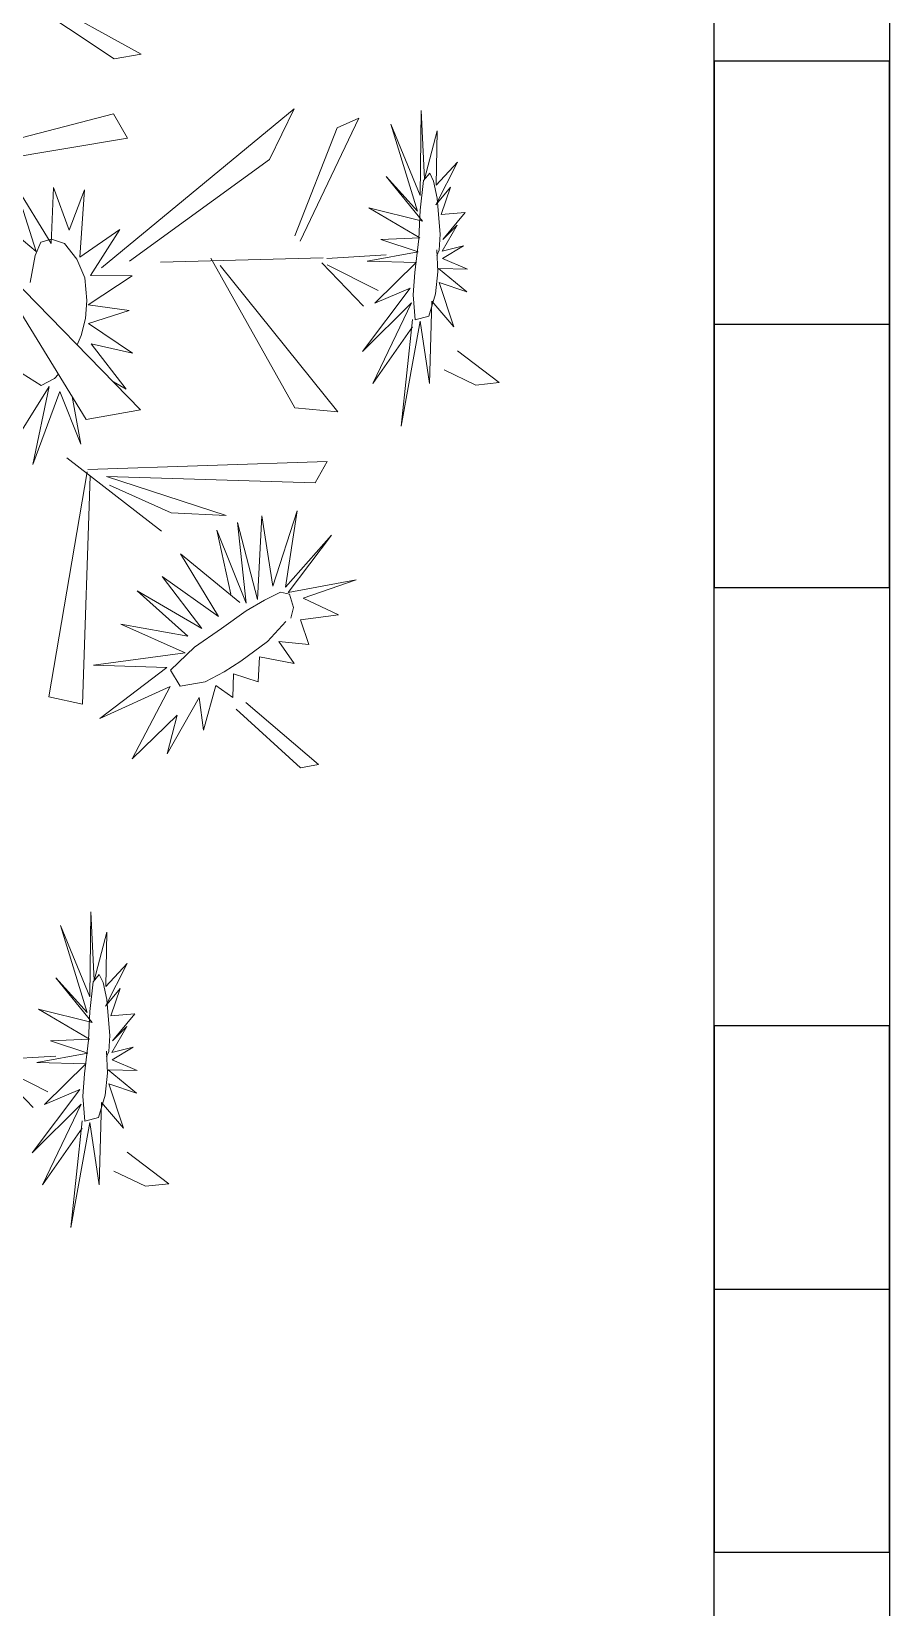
# Model space of a CAD drawing. Header units: inches. Extents: x 15 to 22798, y 21 to 21519.
# Drawn here: x 6915.34 to 6940.31, y 15086.83 to 15132.7 of the extents above; entities that cross this region are included whole.
import ezdxf

# ---------------------------------------------------------------- set-up
doc = ezdxf.new("R2010")
doc.units = ezdxf.units.IN
doc.header["$MEASUREMENT"] = 0
doc.layers.add('ARREDAMENTO', color=8, linetype='Continuous', lineweight=13)

msp = doc.modelspace()

# ---------------------------------------------------------------- linework, layer by layer
for p, q in [((6935.201, 15004.201), (6935.201, 15144.598)), ((6935.201, 15124.18), (6940.307, 15124.18)), ((6935.201, 15096.1), (6940.307, 15096.1))]:
    msp.add_line(p, q)
msp.add_lwpolyline([(6750.333, 15693.597), (6940.307, 15693.423), (6940.307, 14983.423), (6290.307, 14983.423)])
for points in [[(6935.201, 15131.838), (6935.201, 15116.521), (6940.307, 15116.521), (6940.307, 15131.838)], [(6935.201, 15103.758), (6935.201, 15088.441), (6940.307, 15088.441), (6940.307, 15103.758)]]:
    msp.add_lwpolyline(points, close=True)
at = {"layer": 'ARREDAMENTO', "linetype": 'Continuous'}
for p, q in [((6915.077, 15133.945, -27.277), (6918.527, 15132.04, -27.277)), ((6917.747, 15131.905, -27.277), (6914.795, 15133.866, -27.277)), ((6918.527, 15132.04, -27.277), (6917.747, 15131.905, -27.277)), ((6917.723, 15130.304, -27.277), (6910.063, 15128.304, -27.277)), ((6922.979, 15130.445, -27.277), (6917.377, 15125.818, -27.277)), ((6918.128, 15129.592, -27.277), (6917.723, 15130.304, -27.277)), ((6922.26, 15128.977, -27.277), (6922.979, 15130.445, -27.277)), ((6926.676, 15130.399, -27.277), (6926.652, 15127.931, -27.277)), ((6926.775, 15128.404, -27.277), (6926.676, 15130.399, -27.277)), ((6924.235, 15129.893, -27.277), (6922.996, 15126.755, -27.277)), ((6923.159, 15126.601, -27.277), (6924.867, 15130.174, -27.277)), ((6924.867, 15130.174, -27.277), (6924.235, 15129.893, -27.277)), ((6925.798, 15129.999, -27.277), (6926.573, 15127.469, -27.277)), ((6926.652, 15127.931, -27.277), (6925.798, 15129.999, -27.277)), ((6927.144, 15129.81, -27.277), (6926.775, 15128.404, -27.277)), ((6927.114, 15128.228, -27.277), (6927.144, 15129.81, -27.277)), ((6910.61, 15128.349, -27.277), (6918.128, 15129.592, -27.277)), ((6918.191, 15126.014, -27.277), (6922.26, 15128.977, -27.277)), ((6927.107, 15127.656, -27.277), (6927.736, 15128.902, -27.277)), ((6927.736, 15128.902, -27.277), (6927.114, 15128.228, -27.277)), ((6925.655, 15128.476, -27.277), (6926.718, 15127.184, -27.277)), ((6926.573, 15127.469, -27.277), (6925.655, 15128.476, -27.277)), ((6914.852, 15128.253, -27.277), (6915.473, 15126.298, -27.277)), ((6915.906, 15126.533, -27.277), (6914.852, 15128.253, -27.277)), ((6915.982, 15128.156, -27.277), (6915.906, 15126.533, -27.277)), ((6916.431, 15126.921, -27.277), (6915.982, 15128.156, -27.277)), ((6916.881, 15128.096, -27.277), (6916.431, 15126.921, -27.277)), ((6916.747, 15126.134, -27.277), (6916.881, 15128.096, -27.277)), ((6927.53, 15128.171, -27.277), (6927.107, 15127.656, -27.277)), ((6927.258, 15127.376, -27.277), (6927.53, 15128.171, -27.277)), ((6915.473, 15126.298, -27.277), (6913.76, 15127.736, -27.277)), ((6925.152, 15127.564, -27.277), (6926.643, 15126.696, -27.277)), ((6926.718, 15127.184, -27.277), (6925.152, 15127.564, -27.277)), ((6927.961, 15127.431, -27.277), (6927.258, 15127.376, -27.277)), ((6927.287, 15126.308, -27.277), (6927.722, 15127.061, -27.277)), ((6927.307, 15126.645, -27.277), (6927.961, 15127.431, -27.277)), ((6927.722, 15127.061, -27.277), (6927.307, 15126.645, -27.277)), ((6915.612, 15126.571, -27.277), (6915.446, 15126.181, -27.277)), ((6915.922, 15126.657, -27.277), (6915.612, 15126.571, -27.277)), ((6916.302, 15126.533, -27.277), (6915.922, 15126.657, -27.277)), ((6917.904, 15126.941, -27.277), (6916.747, 15126.134, -27.277)), ((6917.058, 15125.597, -27.277), (6917.904, 15126.941, -27.277)), ((6926.643, 15126.696, -27.277), (6925.507, 15126.645, -27.277)), ((6925.507, 15126.645, -27.277), (6926.593, 15126.287, -27.277)), ((6918.51, 15121.692, -27.277), (6913.889, 15126.424, -27.277)), ((6913.9, 15126.347, -27.277), (6916.929, 15121.408, -27.277)), ((6915.446, 15126.181, -27.277), (6915.298, 15125.395, -27.277)), ((6916.656, 15126.077, -27.277), (6916.302, 15126.533, -27.277)), ((6923.824, 15126.112, -27.277), (6919.095, 15125.987, -27.277)), ((6923, 15121.743, -27.277), (6920.552, 15126.103, -27.277)), ((6923.932, 15126.097, -27.277), (6925.655, 15126.199, -27.277)), ((6926.593, 15126.287, -27.277), (6925.106, 15126.019, -27.277)), ((6927.911, 15126.464, -27.277), (6927.287, 15126.308, -27.277)), ((6927.295, 15126.098, -27.277), (6927.911, 15126.464, -27.277)), ((6928.026, 15125.787, -27.277), (6927.295, 15126.098, -27.277)), ((6916.886, 15125.531, -27.277), (6916.656, 15126.077, -27.277)), ((6920.828, 15125.893, -27.277), (6924.255, 15121.632, -27.277)), ((6924.995, 15124.707, -27.277), (6923.788, 15125.966, -27.277)), ((6923.943, 15125.914, -27.277), (6925.424, 15125.166, -27.277)), ((6925.106, 15126.019, -27.277), (6926.531, 15125.978, -27.277)), ((6926.531, 15125.978, -27.277), (6925.327, 15124.797, -27.277)), ((6927.185, 15125.798, -27.277), (6928.026, 15125.787, -27.277)), ((6928.011, 15125.121, -27.277), (6927.185, 15125.798, -27.277)), ((6916.946, 15124.874, -27.277), (6916.886, 15125.531, -27.277)), ((6916.985, 15124.742, -27.277), (6918.27, 15125.593, -27.277)), ((6918.27, 15125.593, -27.277), (6917.058, 15125.597, -27.277)), ((6926.362, 15125.234, -27.277), (6924.97, 15123.385, -27.277)), ((6925.327, 15124.797, -27.277), (6926.362, 15125.234, -27.277)), ((6927.198, 15125.398, -27.277), (6928.011, 15125.121, -27.277)), ((6927.629, 15124.105, -27.277), (6927.198, 15125.398, -27.277)), ((6916.912, 15124.349, -27.277), (6916.946, 15124.874, -27.277)), ((6918.179, 15124.584, -27.277), (6916.985, 15124.742, -27.277)), ((6924.97, 15123.385, -27.277), (6926.397, 15124.803, -27.277)), ((6926.397, 15124.803, -27.277), (6925.268, 15122.451, -27.277)), ((6926.92, 15122.457, -27.277), (6926.988, 15124.852, -27.277)), ((6926.988, 15124.852, -27.277), (6927.629, 15124.105, -27.277)), ((6916.787, 15123.856, -27.277), (6916.912, 15124.349, -27.277)), ((6916.993, 15124.198, -27.277), (6918.179, 15124.584, -27.277)), ((6926.422, 15124.323, -27.277), (6926.1, 15121.216, -27.277)), ((6926.1, 15121.216, -27.277), (6926.652, 15124.266, -27.277)), ((6926.652, 15124.266, -27.277), (6926.92, 15122.457, -27.277)), ((6916.663, 15123.584, -27.277), (6916.787, 15123.856, -27.277)), ((6918.274, 15123.337, -27.277), (6916.993, 15124.198, -27.277)), ((6925.268, 15122.451, -27.277), (6926.43, 15124.109, -27.277)), ((6917.071, 15123.61, -27.277), (6918.274, 15123.337, -27.277)), ((6918.094, 15122.29, -27.277), (6917.071, 15123.61, -27.277)), ((6927.731, 15123.404, -27.277), (6928.948, 15122.487, -27.277)), ((6915.068, 15122.749, -27.277), (6915.616, 15122.393, -27.277)), ((6915.616, 15122.393, -27.277), (6916.003, 15122.602, -27.277)), ((6916.118, 15122.73, -27.277), (6916.003, 15122.602, -27.277)), ((6917.721, 15122.5, -27.277), (6918.094, 15122.29, -27.277)), ((6928.273, 15122.412, -27.277), (6927.345, 15122.854, -27.277)), ((6928.948, 15122.487, -27.277), (6928.273, 15122.412, -27.277)), ((6914.584, 15120.332, -27.277), (6915.849, 15122.37, -27.277)), ((6915.849, 15122.37, -27.277), (6915.376, 15120.096, -27.277)), ((6915.376, 15120.096, -27.277), (6916.159, 15122.221, -27.277)), ((6916.159, 15122.221, -27.277), (6916.77, 15120.695, -27.277)), ((6916.516, 15122.082, -27.277), (6916.77, 15120.695, -27.277)), ((6916.929, 15121.408, -27.277), (6918.51, 15121.692, -27.277)), ((6924.255, 15121.632, -27.277), (6923, 15121.743, -27.277)), ((6919.116, 15118.157, -27.277), (6916.37, 15120.297, -27.277)), ((6916.979, 15119.953, -27.277), (6923.941, 15120.181, -27.277)), ((6923.941, 15120.181, -27.277), (6923.592, 15119.561, -27.277)), ((6916.957, 15119.887, -27.277), (6915.838, 15113.338, -27.277)), ((6916.817, 15113.121, -27.277), (6917.048, 15119.759, -27.277)), ((6917.516, 15119.75, -27.277), (6921, 15118.617, -27.277)), ((6923.592, 15119.561, -27.277), (6917.516, 15119.75, -27.277)), ((6919.4, 15118.694, -27.277), (6917.604, 15119.494, -27.277)), ((6923.07, 15118.752, -27.277), (6922.356, 15116.557, -27.277)), ((6922.725, 15116.533, -27.277), (6923.07, 15118.752, -27.277)), ((6921, 15118.617, -27.277), (6919.4, 15118.694, -27.277)), ((6921.331, 15118.414, -27.277), (6921.582, 15116.064, -27.277)), ((6921.912, 15116.173, -27.277), (6921.331, 15118.414, -27.277)), ((6922.044, 15118.603, -27.277), (6921.912, 15116.173, -27.277)), ((6922.356, 15116.557, -27.277), (6922.044, 15118.603, -27.277)), ((6920.726, 15118.192, -27.277), (6921.138, 15116.327, -27.277)), ((6921.582, 15116.064, -27.277), (6920.726, 15118.192, -27.277)), ((6924.066, 15118.037, -27.277), (6922.725, 15116.533, -27.277)), ((6922.805, 15116.372, -27.277), (6924.066, 15118.037, -27.277)), ((6919.67, 15117.497, -27.277), (6920.778, 15115.673, -27.277)), ((6921.404, 15116.083, -27.277), (6919.67, 15117.497, -27.277)), ((6919.143, 15116.841, -27.277), (6920.293, 15115.322, -27.277)), ((6920.778, 15115.673, -27.277), (6919.143, 15116.841, -27.277)), ((6924.788, 15116.742, -27.277), (6922.805, 15116.372, -27.277)), ((6923.244, 15116.204, -27.277), (6924.788, 15116.742, -27.277)), ((6918.412, 15116.42, -27.277), (6919.886, 15115.1, -27.277)), ((6920.293, 15115.322, -27.277), (6918.412, 15116.42, -27.277)), ((6922.12, 15116.152, -27.277), (6921.583, 15115.84, -27.277)), ((6922.584, 15116.385, -27.277), (6922.12, 15116.152, -27.277)), ((6922.845, 15116.329, -27.277), (6922.584, 15116.385, -27.277)), ((6922.963, 15115.937, -27.277), (6922.845, 15116.329, -27.277)), ((6924.27, 15115.726, -27.277), (6923.244, 15116.204, -27.277)), ((6921.583, 15115.84, -27.277), (6920.863, 15115.328, -27.277)), ((6922.883, 15115.624, -27.277), (6922.963, 15115.937, -27.277)), ((6923.17, 15115.577, -27.277), (6924.27, 15115.726, -27.277)), ((6923.406, 15114.862, -27.277), (6923.17, 15115.577, -27.277)), ((6917.935, 15115.456, -27.277), (6919.812, 15114.618, -27.277)), ((6919.886, 15115.1, -27.277), (6917.935, 15115.456, -27.277)), ((6920.863, 15115.328, -27.277), (6920.084, 15114.781, -27.277)), ((6922.206, 15114.945, -27.277), (6922.74, 15115.526, -27.277)), ((6919.812, 15114.618, -27.277), (6917.143, 15114.262, -27.277)), ((6920.084, 15114.781, -27.277), (6919.383, 15114.108, -27.277)), ((6921.432, 15114.377, -27.277), (6922.206, 15114.945, -27.277)), ((6922.534, 15114.944, -27.277), (6923.406, 15114.862, -27.277)), ((6922.985, 15114.302, -27.277), (6922.534, 15114.944, -27.277)), ((6917.143, 15114.262, -27.277), (6919.278, 15114.191, -27.277)), ((6919.278, 15114.191, -27.277), (6917.326, 15112.704, -27.277)), ((6920.944, 15114.067, -27.277), (6921.432, 15114.377, -27.277)), ((6921.936, 15113.776, -27.277), (6921.968, 15114.505, -27.277)), ((6921.968, 15114.505, -27.277), (6922.985, 15114.302, -27.277)), ((6919.383, 15114.108, -27.277), (6919.662, 15113.643, -27.277)), ((6919.662, 15113.643, -27.277), (6920.396, 15113.776, -27.277)), ((6920.396, 15113.776, -27.277), (6920.944, 15114.067, -27.277)), ((6921.201, 15113.315, -27.277), (6921.218, 15114.006, -27.277)), ((6921.218, 15114.006, -27.277), (6921.936, 15113.776, -27.277)), ((6915.838, 15113.338, -27.277), (6916.817, 15113.121, -27.277)), ((6917.326, 15112.704, -27.277), (6919.377, 15113.641, -27.277)), ((6919.377, 15113.641, -27.277), (6918.267, 15111.531, -27.277)), ((6919.287, 15111.681, -27.277), (6920.218, 15113.321, -27.277)), ((6920.218, 15113.321, -27.277), (6920.343, 15112.371, -27.277)), ((6920.343, 15112.371, -27.277), (6920.703, 15113.667, -27.277)), ((6920.703, 15113.667, -27.277), (6921.201, 15113.315, -27.277)), ((6918.267, 15111.531, -27.277), (6919.578, 15112.803, -27.277)), ((6919.578, 15112.803, -27.277), (6919.287, 15111.681, -27.277)), ((6923.167, 15111.274, -27.277), (6921.291, 15112.976, -27.277)), ((6921.574, 15113.176, -27.277), (6923.693, 15111.368, -27.277)), ((6923.693, 15111.368, -27.277), (6923.167, 15111.274, -27.277)), ((6917.062, 15107.077, -27.277), (6917.038, 15104.609, -27.277)), ((6917.161, 15105.082, -27.277), (6917.062, 15107.077, -27.277)), ((6916.184, 15106.677, -27.277), (6916.959, 15104.147, -27.277)), ((6917.038, 15104.609, -27.277), (6916.184, 15106.677, -27.277)), ((6917.53, 15106.488, -27.277), (6917.161, 15105.082, -27.277)), ((6917.5, 15104.906, -27.277), (6917.53, 15106.488, -27.277)), ((6917.493, 15104.334, -27.277), (6918.121, 15105.58, -27.277)), ((6918.121, 15105.58, -27.277), (6917.5, 15104.906, -27.277)), ((6916.041, 15105.154, -27.277), (6917.104, 15103.861, -27.277)), ((6916.959, 15104.147, -27.277), (6916.041, 15105.154, -27.277)), ((6917.916, 15104.849, -27.277), (6917.493, 15104.334, -27.277)), ((6917.644, 15104.054, -27.277), (6917.916, 15104.849, -27.277)), ((6915.538, 15104.242, -27.277), (6917.029, 15103.374, -27.277)), ((6917.104, 15103.861, -27.277), (6915.538, 15104.242, -27.277)), ((6918.347, 15104.109, -27.277), (6917.644, 15104.054, -27.277)), ((6917.693, 15103.323, -27.277), (6918.347, 15104.109, -27.277)), ((6917.673, 15102.986, -27.277), (6918.108, 15103.739, -27.277)), ((6918.108, 15103.739, -27.277), (6917.693, 15103.323, -27.277)), ((6917.029, 15103.374, -27.277), (6915.893, 15103.323, -27.277)), ((6915.893, 15103.323, -27.277), (6916.979, 15102.965, -27.277)), ((6914.318, 15102.775, -27.277), (6916.041, 15102.877, -27.277)), ((6916.979, 15102.965, -27.277), (6915.492, 15102.697, -27.277)), ((6915.492, 15102.697, -27.277), (6916.917, 15102.656, -27.277)), ((6918.297, 15103.141, -27.277), (6917.673, 15102.986, -27.277)), ((6917.681, 15102.776, -27.277), (6918.297, 15103.141, -27.277)), ((6918.412, 15102.465, -27.277), (6917.681, 15102.776, -27.277)), ((6915.381, 15101.385, -27.277), (6914.174, 15102.644, -27.277)), ((6914.329, 15102.592, -27.277), (6915.81, 15101.844, -27.277)), ((6916.917, 15102.656, -27.277), (6915.713, 15101.475, -27.277)), ((6917.571, 15102.476, -27.277), (6918.412, 15102.465, -27.277)), ((6918.397, 15101.799, -27.277), (6917.571, 15102.476, -27.277)), ((6916.748, 15101.912, -27.277), (6915.356, 15100.063, -27.277)), ((6915.713, 15101.475, -27.277), (6916.748, 15101.912, -27.277)), ((6917.584, 15102.076, -27.277), (6918.397, 15101.799, -27.277)), ((6918.015, 15100.783, -27.277), (6917.584, 15102.076, -27.277)), ((6915.356, 15100.063, -27.277), (6916.783, 15101.481, -27.277)), ((6916.783, 15101.481, -27.277), (6915.654, 15099.129, -27.277)), ((6917.306, 15099.135, -27.277), (6917.374, 15101.53, -27.277)), ((6917.374, 15101.53, -27.277), (6918.015, 15100.783, -27.277)), ((6916.808, 15101.001, -27.277), (6916.486, 15097.894, -27.277)), ((6916.486, 15097.894, -27.277), (6917.038, 15100.943, -27.277)), ((6917.038, 15100.943, -27.277), (6917.306, 15099.135, -27.277)), ((6915.654, 15099.129, -27.277), (6916.816, 15100.786, -27.277)), ((6918.117, 15100.082, -27.277), (6919.334, 15099.165, -27.277)), ((6918.659, 15099.09, -27.277), (6917.731, 15099.532, -27.277)), ((6919.334, 15099.165, -27.277), (6918.659, 15099.09, -27.277))]:
    msp.add_line(p, q, dxfattribs=at)
at = {"layer": 'ARREDAMENTO', "linetype": 'Continuous', "elevation": -27.277}
for points in [[(6927.135, 15126.185), (6927.202, 15126.334), (6927.232, 15126.8), (6927.194, 15127.261), (6927.141, 15127.853), (6927.037, 15128.344), (6926.925, 15128.582), (6926.748, 15128.366), (6926.649, 15127.498), (6926.61, 15126.669), (6926.496, 15125.682), (6926.446, 15125.033), (6926.501, 15124.307), (6926.905, 15124.42), (6927.097, 15125.063), (6927.16, 15125.71), (6927.129, 15126.345)], [(6917.521, 15102.863), (6917.588, 15103.012), (6917.618, 15103.478), (6917.58, 15103.939), (6917.527, 15104.531), (6917.423, 15105.022), (6917.311, 15105.26), (6917.134, 15105.044), (6917.035, 15104.176), (6916.996, 15103.347), (6916.882, 15102.36), (6916.832, 15101.711), (6916.887, 15100.985), (6917.291, 15101.098), (6917.483, 15101.741), (6917.546, 15102.388), (6917.515, 15103.023)]]:
    msp.add_lwpolyline(points, dxfattribs=at)

doc.saveas('drawing.dxf')
